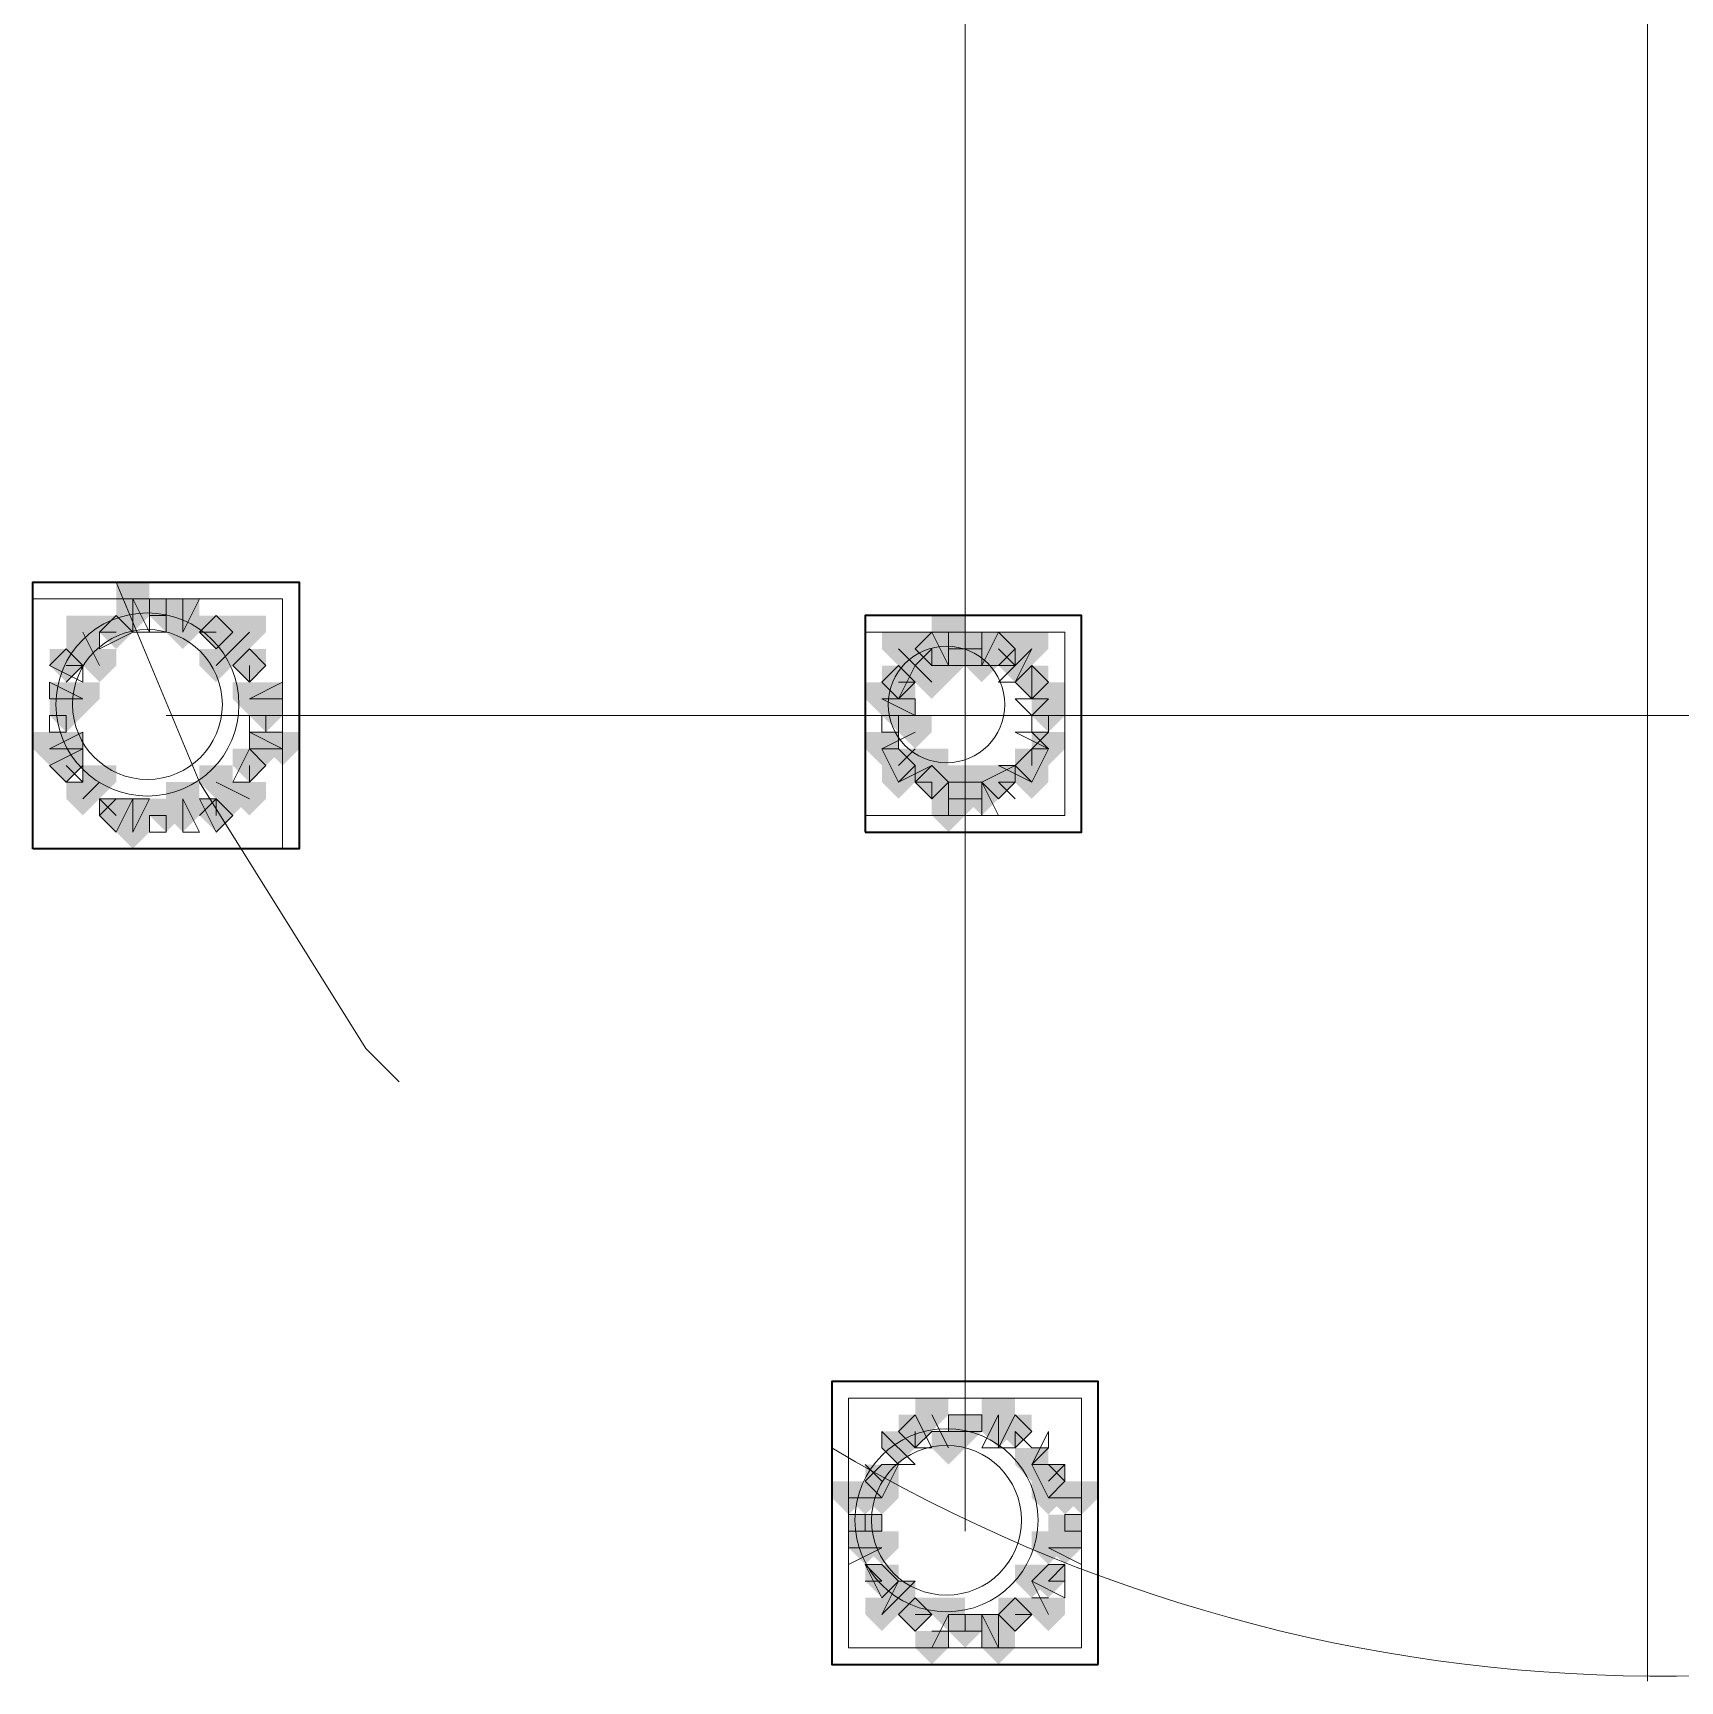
# Model space of a CAD drawing. Header units: millimetres. Extents: x 2315 to 4619, y 1334 to 1897.
# Drawn here: x 3690.1 to 3696.15, y 1548.66 to 1554.71 of the extents above; entities that cross this region are included whole.
import ezdxf

# ---------------------------------------------------------------- set-up
doc = ezdxf.new("R2010")
doc.units = ezdxf.units.MM
for name, color, linetype, true_color in [('PDF_10', 7, 'Continuous', 0x00b85c), ('PDF_AXIS', 7, 'Continuous', 0x00b85c), ('PDF_柱构件', 7, 'Continuous', 0x00b85c), ('PDF_转运站初步方案', 7, 'Continuous', 0x00b85c)]:
    doc.layers.add(name, color=color, linetype=linetype, true_color=true_color)
doc.layers.add('PDF_中心线层', color=1, linetype='Continuous')
doc.layers.add('PDF_粗实线层', color=7, linetype='Continuous')

msp = doc.modelspace()

# ---------------------------------------------------------------- hatches: boundary and pattern name
at = {"layer": 'PDF_10', "transparency": 33554559}
for points in [[(3690.5921, 1552.6298), (3690.531, 1552.6298), (3690.531, 1552.5687), (3690.5921, 1552.5076), (3690.6532, 1552.5687), (3690.6532, 1552.6298)], [(3690.5921, 1552.6298), (3690.531, 1552.6298), (3690.531, 1552.5687), (3690.5921, 1552.5076), (3690.6532, 1552.5687), (3690.6532, 1552.6298)], [(3690.4089, 1552.5687), (3690.3478, 1552.5687), (3690.3478, 1552.5076), (3690.4089, 1552.4466), (3690.47, 1552.5076), (3690.47, 1552.5687)], [(3690.4089, 1552.5687), (3690.3478, 1552.5687), (3690.3478, 1552.5076), (3690.4089, 1552.4466), (3690.47, 1552.5076), (3690.47, 1552.5687)], [(3690.7754, 1552.5687), (3690.7143, 1552.5687), (3690.7143, 1552.5076), (3690.7754, 1552.4466), (3690.8364, 1552.5076), (3690.8364, 1552.5687)], [(3690.7754, 1552.5687), (3690.7143, 1552.5687), (3690.7143, 1552.5076), (3690.7754, 1552.4466), (3690.8364, 1552.5076), (3690.8364, 1552.5687)], [(3690.7754, 1552.5687), (3690.7143, 1552.5687), (3690.7143, 1552.5076), (3690.7754, 1552.4466), (3690.8364, 1552.5076), (3690.8364, 1552.5687)], [(3693.4018, 1552.5076), (3693.3408, 1552.5076), (3693.3408, 1552.4466), (3693.4018, 1552.3855), (3693.4629, 1552.4466), (3693.4629, 1552.5076)], [(3693.4018, 1552.5076), (3693.3408, 1552.5076), (3693.3408, 1552.4466), (3693.4018, 1552.3855), (3693.4629, 1552.4466), (3693.4629, 1552.5076)], [(3693.524, 1552.5076), (3693.4629, 1552.5076), (3693.4629, 1552.4466), (3693.524, 1552.3855), (3693.5851, 1552.4466), (3693.5851, 1552.5076)], [(3693.524, 1552.5076), (3693.4629, 1552.5076), (3693.4629, 1552.4466), (3693.524, 1552.3855), (3693.5851, 1552.4466), (3693.5851, 1552.5076)], [(3693.6462, 1552.5076), (3693.5851, 1552.5076), (3693.5851, 1552.4466), (3693.6462, 1552.3855), (3693.7072, 1552.4466), (3693.7072, 1552.5076)], [(3693.6462, 1552.5076), (3693.5851, 1552.5076), (3693.5851, 1552.4466), (3693.6462, 1552.3855), (3693.7072, 1552.4466), (3693.7072, 1552.5076)], [(3690.2256, 1552.4466), (3690.1645, 1552.4466), (3690.1645, 1552.3855), (3690.2256, 1552.3244), (3690.2867, 1552.3855), (3690.2867, 1552.4466)], [(3690.2256, 1552.4466), (3690.1645, 1552.4466), (3690.1645, 1552.3855), (3690.2256, 1552.3244), (3690.2867, 1552.3855), (3690.2867, 1552.4466)], [(3690.8975, 1552.4466), (3690.8364, 1552.4466), (3690.8364, 1552.3855), (3690.8975, 1552.3244), (3690.9586, 1552.3855), (3690.9586, 1552.4466)], [(3690.8975, 1552.4466), (3690.8364, 1552.4466), (3690.8364, 1552.3855), (3690.8975, 1552.3244), (3690.9586, 1552.3855), (3690.9586, 1552.4466)], [(3690.8975, 1552.4466), (3690.8364, 1552.4466), (3690.8364, 1552.3855), (3690.8975, 1552.3244), (3690.9586, 1552.3855), (3690.9586, 1552.4466)], [(3693.2797, 1552.3855), (3693.2186, 1552.3855), (3693.2186, 1552.3244), (3693.2797, 1552.2633), (3693.3408, 1552.3244), (3693.3408, 1552.3855)], [(3693.2797, 1552.3855), (3693.2186, 1552.3855), (3693.2186, 1552.3244), (3693.2797, 1552.2633), (3693.3408, 1552.3244), (3693.3408, 1552.3855)], [(3693.7683, 1552.3855), (3693.7072, 1552.3855), (3693.7072, 1552.3244), (3693.7683, 1552.2633), (3693.8294, 1552.3244), (3693.8294, 1552.3855)], [(3693.7683, 1552.3855), (3693.7072, 1552.3855), (3693.7072, 1552.3244), (3693.7683, 1552.2633), (3693.8294, 1552.3244), (3693.8294, 1552.3855)], [(3693.7683, 1552.3855), (3693.7072, 1552.3855), (3693.7072, 1552.3244), (3693.7683, 1552.2633), (3693.8294, 1552.3244), (3693.8294, 1552.3855)], [(3690.2256, 1552.2633), (3690.1645, 1552.2633), (3690.1645, 1552.2022), (3690.2256, 1552.1412), (3690.2867, 1552.2022), (3690.2867, 1552.2633)], [(3690.2256, 1552.2633), (3690.1645, 1552.2633), (3690.1645, 1552.2022), (3690.2256, 1552.1412), (3690.2867, 1552.2022), (3690.2867, 1552.2633)], [(3690.9586, 1552.2633), (3690.8975, 1552.2633), (3690.8975, 1552.2022), (3690.9586, 1552.1412), (3691.0197, 1552.2022), (3691.0197, 1552.2633)], [(3690.9586, 1552.2633), (3690.8975, 1552.2633), (3690.8975, 1552.2022), (3690.9586, 1552.1412), (3691.0197, 1552.2022), (3691.0197, 1552.2633)], [(3693.2797, 1552.2633), (3693.2186, 1552.2633), (3693.2186, 1552.2022), (3693.2797, 1552.1412), (3693.3408, 1552.2022), (3693.3408, 1552.2633)], [(3693.2797, 1552.2633), (3693.2186, 1552.2633), (3693.2186, 1552.2022), (3693.2797, 1552.1412), (3693.3408, 1552.2022), (3693.3408, 1552.2633)], [(3693.8294, 1552.2633), (3693.7683, 1552.2633), (3693.7683, 1552.2022), (3693.8294, 1552.1412), (3693.8905, 1552.2022), (3693.8905, 1552.2633)], [(3693.8294, 1552.2633), (3693.7683, 1552.2633), (3693.7683, 1552.2022), (3693.8294, 1552.1412), (3693.8905, 1552.2022), (3693.8905, 1552.2633)], [(3690.2256, 1552.0801), (3690.1645, 1552.0801), (3690.1645, 1552.019), (3690.2256, 1551.9579), (3690.2867, 1552.019), (3690.2867, 1552.0801)], [(3690.2256, 1552.0801), (3690.1645, 1552.0801), (3690.1645, 1552.019), (3690.2256, 1551.9579), (3690.2867, 1552.019), (3690.2867, 1552.0801)], [(3690.8975, 1552.0801), (3690.8364, 1552.0801), (3690.8364, 1552.019), (3690.8975, 1551.9579), (3690.9586, 1552.019), (3690.9586, 1552.0801)], [(3690.8975, 1552.0801), (3690.8364, 1552.0801), (3690.8364, 1552.019), (3690.8975, 1551.9579), (3690.9586, 1552.019), (3690.9586, 1552.0801)], [(3693.2797, 1552.0801), (3693.2186, 1552.0801), (3693.2186, 1552.019), (3693.2797, 1551.9579), (3693.3408, 1552.019), (3693.3408, 1552.0801)], [(3693.2797, 1552.0801), (3693.2186, 1552.0801), (3693.2186, 1552.019), (3693.2797, 1551.9579), (3693.3408, 1552.019), (3693.3408, 1552.0801)], [(3693.7683, 1552.0801), (3693.7072, 1552.0801), (3693.7072, 1552.019), (3693.7683, 1551.9579), (3693.8294, 1552.019), (3693.8294, 1552.0801)], [(3693.7683, 1552.0801), (3693.7072, 1552.0801), (3693.7072, 1552.019), (3693.7683, 1551.9579), (3693.8294, 1552.019), (3693.8294, 1552.0801)], [(3693.4018, 1552.019), (3693.3408, 1552.019), (3693.3408, 1551.9579), (3693.4018, 1551.8968), (3693.4629, 1551.9579), (3693.4629, 1552.019)], [(3693.4018, 1552.019), (3693.3408, 1552.019), (3693.3408, 1551.9579), (3693.4018, 1551.8968), (3693.4629, 1551.9579), (3693.4629, 1552.019)], [(3693.6462, 1552.019), (3693.5851, 1552.019), (3693.5851, 1551.9579), (3693.6462, 1551.8968), (3693.7072, 1551.9579), (3693.7072, 1552.019)], [(3693.6462, 1552.019), (3693.5851, 1552.019), (3693.5851, 1551.9579), (3693.6462, 1551.8968), (3693.7072, 1551.9579), (3693.7072, 1552.019)], [(3693.524, 1551.9579), (3693.4629, 1551.9579), (3693.4629, 1551.8968), (3693.524, 1551.8357), (3693.5851, 1551.8968), (3693.5851, 1551.9579)], [(3693.524, 1551.9579), (3693.4629, 1551.9579), (3693.4629, 1551.8968), (3693.524, 1551.8357), (3693.5851, 1551.8968), (3693.5851, 1551.9579)], [(3690.4089, 1551.8968), (3690.3478, 1551.8968), (3690.3478, 1551.8357), (3690.4089, 1551.7747), (3690.47, 1551.8357), (3690.47, 1551.8968)], [(3690.4089, 1551.8968), (3690.3478, 1551.8968), (3690.3478, 1551.8357), (3690.4089, 1551.7747), (3690.47, 1551.8357), (3690.47, 1551.8968)], [(3690.5921, 1551.8968), (3690.531, 1551.8968), (3690.531, 1551.8357), (3690.5921, 1551.7747), (3690.6532, 1551.8357), (3690.6532, 1551.8968)], [(3690.5921, 1551.8968), (3690.531, 1551.8968), (3690.531, 1551.8357), (3690.5921, 1551.7747), (3690.6532, 1551.8357), (3690.6532, 1551.8968)], [(3690.7754, 1551.8968), (3690.7143, 1551.8968), (3690.7143, 1551.8357), (3690.7754, 1551.7747), (3690.8364, 1551.8357), (3690.8364, 1551.8968)], [(3690.7754, 1551.8968), (3690.7143, 1551.8968), (3690.7143, 1551.8357), (3690.7754, 1551.7747), (3690.8364, 1551.8357), (3690.8364, 1551.8968)], [(3693.3408, 1549.6368), (3693.2797, 1549.6368), (3693.2797, 1549.5757), (3693.3408, 1549.5147), (3693.4018, 1549.5757), (3693.4018, 1549.6368)], [(3693.3408, 1549.6368), (3693.2797, 1549.6368), (3693.2797, 1549.5757), (3693.3408, 1549.5147), (3693.4018, 1549.5757), (3693.4018, 1549.6368)], [(3693.524, 1549.6368), (3693.4629, 1549.6368), (3693.4629, 1549.5757), (3693.524, 1549.5147), (3693.5851, 1549.5757), (3693.5851, 1549.6368)], [(3693.524, 1549.6368), (3693.4629, 1549.6368), (3693.4629, 1549.5757), (3693.524, 1549.5147), (3693.5851, 1549.5757), (3693.5851, 1549.6368)], [(3693.7072, 1549.6368), (3693.6462, 1549.6368), (3693.6462, 1549.5757), (3693.7072, 1549.5147), (3693.7683, 1549.5757), (3693.7683, 1549.6368)], [(3693.7072, 1549.6368), (3693.6462, 1549.6368), (3693.6462, 1549.5757), (3693.7072, 1549.5147), (3693.7683, 1549.5757), (3693.7683, 1549.6368)], [(3693.2186, 1549.4536), (3693.1575, 1549.4536), (3693.1575, 1549.3925), (3693.2186, 1549.3314), (3693.2797, 1549.3925), (3693.2797, 1549.4536)], [(3693.2186, 1549.4536), (3693.1575, 1549.4536), (3693.1575, 1549.3925), (3693.2186, 1549.3314), (3693.2797, 1549.3925), (3693.2797, 1549.4536)], [(3693.8294, 1549.4536), (3693.7683, 1549.4536), (3693.7683, 1549.3925), (3693.8294, 1549.3314), (3693.8905, 1549.3925), (3693.8905, 1549.4536)], [(3693.8294, 1549.4536), (3693.7683, 1549.4536), (3693.7683, 1549.3925), (3693.8294, 1549.3314), (3693.8905, 1549.3925), (3693.8905, 1549.4536)], [(3693.1575, 1549.2703), (3693.0964, 1549.2703), (3693.0964, 1549.2093), (3693.1575, 1549.1482), (3693.2186, 1549.2093), (3693.2186, 1549.2703)], [(3693.1575, 1549.2703), (3693.0964, 1549.2703), (3693.0964, 1549.2093), (3693.1575, 1549.1482), (3693.2186, 1549.2093), (3693.2186, 1549.2703)], [(3693.1575, 1549.2703), (3693.0964, 1549.2703), (3693.0964, 1549.2093), (3693.1575, 1549.1482), (3693.2186, 1549.2093), (3693.2186, 1549.2703)], [(3693.8905, 1549.2703), (3693.8294, 1549.2703), (3693.8294, 1549.2093), (3693.8905, 1549.1482), (3693.9516, 1549.2093), (3693.9516, 1549.2703)], [(3693.8905, 1549.2703), (3693.8294, 1549.2703), (3693.8294, 1549.2093), (3693.8905, 1549.1482), (3693.9516, 1549.2093), (3693.9516, 1549.2703)], [(3693.2186, 1549.0871), (3693.1575, 1549.0871), (3693.1575, 1549.026), (3693.2186, 1548.9649), (3693.2797, 1549.026), (3693.2797, 1549.0871)], [(3693.2186, 1549.0871), (3693.1575, 1549.0871), (3693.1575, 1549.026), (3693.2186, 1548.9649), (3693.2797, 1549.026), (3693.2797, 1549.0871)], [(3693.8294, 1549.0871), (3693.7683, 1549.0871), (3693.7683, 1549.026), (3693.8294, 1548.9649), (3693.8905, 1549.026), (3693.8905, 1549.0871)], [(3693.8294, 1549.0871), (3693.7683, 1549.0871), (3693.7683, 1549.026), (3693.8294, 1548.9649), (3693.8905, 1549.026), (3693.8905, 1549.0871)], [(3693.3408, 1548.9649), (3693.2797, 1548.9649), (3693.2797, 1548.9039), (3693.3408, 1548.8428), (3693.4018, 1548.9039), (3693.4018, 1548.9649)], [(3693.3408, 1548.9649), (3693.2797, 1548.9649), (3693.2797, 1548.9039), (3693.3408, 1548.8428), (3693.4018, 1548.9039), (3693.4018, 1548.9649)], [(3693.3408, 1548.9649), (3693.2797, 1548.9649), (3693.2797, 1548.9039), (3693.3408, 1548.8428), (3693.4018, 1548.9039), (3693.4018, 1548.9649)], [(3693.7072, 1548.9649), (3693.6462, 1548.9649), (3693.6462, 1548.9039), (3693.7072, 1548.8428), (3693.7683, 1548.9039), (3693.7683, 1548.9649)], [(3693.7072, 1548.9649), (3693.6462, 1548.9649), (3693.6462, 1548.9039), (3693.7072, 1548.8428), (3693.7683, 1548.9039), (3693.7683, 1548.9649)], [(3693.7072, 1548.9649), (3693.6462, 1548.9649), (3693.6462, 1548.9039), (3693.7072, 1548.8428), (3693.7683, 1548.9039), (3693.7683, 1548.9649)], [(3693.524, 1548.9039), (3693.4629, 1548.9039), (3693.4629, 1548.8428), (3693.524, 1548.7817), (3693.5851, 1548.8428), (3693.5851, 1548.9039)], [(3693.524, 1548.9039), (3693.4629, 1548.9039), (3693.4629, 1548.8428), (3693.524, 1548.7817), (3693.5851, 1548.8428), (3693.5851, 1548.9039)]]:
    msp.add_hatch(color=256, dxfattribs=at).paths.add_polyline_path(points)
at = {"layer": 'PDF_柱构件', "transparency": 33554559}
for points in [[(3690.47, 1552.6909), (3690.4089, 1552.6909), (3690.4089, 1552.6298), (3690.47, 1552.5687), (3690.531, 1552.6298), (3690.531, 1552.6909)], [(3690.47, 1552.6298), (3690.4089, 1552.6298), (3690.4089, 1552.5687), (3690.47, 1552.5076), (3690.531, 1552.5687), (3690.531, 1552.6298)], [(3690.6532, 1552.6298), (3690.5921, 1552.6298), (3690.5921, 1552.5687), (3690.6532, 1552.5076), (3690.7143, 1552.5687), (3690.7143, 1552.6298)], [(3690.2867, 1552.5687), (3690.2256, 1552.5687), (3690.2256, 1552.5076), (3690.2867, 1552.4466), (3690.3478, 1552.5076), (3690.3478, 1552.5687)], [(3690.6532, 1552.5687), (3690.5921, 1552.5687), (3690.5921, 1552.5076), (3690.6532, 1552.4466), (3690.7143, 1552.5076), (3690.7143, 1552.5687)], [(3690.8975, 1552.5687), (3690.8364, 1552.5687), (3690.8364, 1552.5076), (3690.8975, 1552.4466), (3690.9586, 1552.5076), (3690.9586, 1552.5687)], [(3693.4629, 1552.5687), (3693.4018, 1552.5687), (3693.4018, 1552.5076), (3693.4629, 1552.4466), (3693.524, 1552.5076), (3693.524, 1552.5687)], [(3690.2867, 1552.5076), (3690.2256, 1552.5076), (3690.2256, 1552.4466), (3690.2867, 1552.3855), (3690.3478, 1552.4466), (3690.3478, 1552.5076)], [(3690.8364, 1552.5076), (3690.7754, 1552.5076), (3690.7754, 1552.4466), (3690.8364, 1552.3855), (3690.8975, 1552.4466), (3690.8975, 1552.5076)], [(3693.2797, 1552.5076), (3693.2186, 1552.5076), (3693.2186, 1552.4466), (3693.2797, 1552.3855), (3693.3408, 1552.4466), (3693.3408, 1552.5076)], [(3693.4629, 1552.5076), (3693.4018, 1552.5076), (3693.4018, 1552.4466), (3693.4629, 1552.3855), (3693.524, 1552.4466), (3693.524, 1552.5076)], [(3693.5851, 1552.5076), (3693.524, 1552.5076), (3693.524, 1552.4466), (3693.5851, 1552.3855), (3693.6462, 1552.4466), (3693.6462, 1552.5076)], [(3693.7683, 1552.5076), (3693.7072, 1552.5076), (3693.7072, 1552.4466), (3693.7683, 1552.3855), (3693.8294, 1552.4466), (3693.8294, 1552.5076)], [(3690.3478, 1552.4466), (3690.2867, 1552.4466), (3690.2867, 1552.3855), (3690.3478, 1552.3244), (3690.4089, 1552.3855), (3690.4089, 1552.4466)], [(3690.7754, 1552.4466), (3690.7143, 1552.4466), (3690.7143, 1552.3855), (3690.7754, 1552.3244), (3690.8364, 1552.3855), (3690.8364, 1552.4466)], [(3693.3408, 1552.4466), (3693.2797, 1552.4466), (3693.2797, 1552.3855), (3693.3408, 1552.3244), (3693.4018, 1552.3855), (3693.4018, 1552.4466)], [(3693.4629, 1552.4466), (3693.4018, 1552.4466), (3693.4018, 1552.3855), (3693.4629, 1552.3244), (3693.524, 1552.3855), (3693.524, 1552.4466)], [(3693.5851, 1552.4466), (3693.524, 1552.4466), (3693.524, 1552.3855), (3693.5851, 1552.3244), (3693.6462, 1552.3855), (3693.6462, 1552.4466)], [(3693.7072, 1552.4466), (3693.6462, 1552.4466), (3693.6462, 1552.3855), (3693.7072, 1552.3244), (3693.7683, 1552.3855), (3693.7683, 1552.4466)], [(3693.4018, 1552.3855), (3693.3408, 1552.3855), (3693.3408, 1552.3244), (3693.4018, 1552.2633), (3693.4629, 1552.3244), (3693.4629, 1552.3855)], [(3690.2256, 1552.3244), (3690.1645, 1552.3244), (3690.1645, 1552.2633), (3690.2256, 1552.2022), (3690.2867, 1552.2633), (3690.2867, 1552.3244)], [(3690.2867, 1552.3244), (3690.2256, 1552.3244), (3690.2256, 1552.2633), (3690.2867, 1552.2022), (3690.3478, 1552.2633), (3690.3478, 1552.3244)], [(3690.8975, 1552.3244), (3690.8364, 1552.3244), (3690.8364, 1552.2633), (3690.8975, 1552.2022), (3690.9586, 1552.2633), (3690.9586, 1552.3244)], [(3690.9586, 1552.3244), (3690.8975, 1552.3244), (3690.8975, 1552.2633), (3690.9586, 1552.2022), (3691.0197, 1552.2633), (3691.0197, 1552.3244)], [(3693.2186, 1552.3244), (3693.1575, 1552.3244), (3693.1575, 1552.2633), (3693.2186, 1552.2022), (3693.2797, 1552.2633), (3693.2797, 1552.3244)], [(3693.2797, 1552.3244), (3693.2186, 1552.3244), (3693.2186, 1552.2633), (3693.2797, 1552.2022), (3693.3408, 1552.2633), (3693.3408, 1552.3244)], [(3693.8294, 1552.3244), (3693.7683, 1552.3244), (3693.7683, 1552.2633), (3693.8294, 1552.2022), (3693.8905, 1552.2633), (3693.8905, 1552.3244)], [(3693.3408, 1552.2022), (3693.2797, 1552.2022), (3693.2797, 1552.1412), (3693.3408, 1552.0801), (3693.4018, 1552.1412), (3693.4018, 1552.2022)], [(3690.1645, 1552.1412), (3690.1035, 1552.1412), (3690.1035, 1552.0801), (3690.1645, 1552.019), (3690.2256, 1552.0801), (3690.2256, 1552.1412)], [(3690.2256, 1552.1412), (3690.1645, 1552.1412), (3690.1645, 1552.0801), (3690.2256, 1552.019), (3690.2867, 1552.0801), (3690.2867, 1552.1412)], [(3690.9586, 1552.1412), (3690.8975, 1552.1412), (3690.8975, 1552.0801), (3690.9586, 1552.019), (3691.0197, 1552.0801), (3691.0197, 1552.1412)], [(3691.0197, 1552.1412), (3690.9586, 1552.1412), (3690.9586, 1552.0801), (3691.0197, 1552.019), (3691.0808, 1552.0801), (3691.0808, 1552.1412)], [(3693.2186, 1552.1412), (3693.1575, 1552.1412), (3693.1575, 1552.0801), (3693.2186, 1552.019), (3693.2797, 1552.0801), (3693.2797, 1552.1412)], [(3693.8294, 1552.1412), (3693.7683, 1552.1412), (3693.7683, 1552.0801), (3693.8294, 1552.019), (3693.8905, 1552.0801), (3693.8905, 1552.1412)], [(3693.4018, 1552.0801), (3693.3408, 1552.0801), (3693.3408, 1552.019), (3693.4018, 1551.9579), (3693.4629, 1552.019), (3693.4629, 1552.0801)], [(3690.3478, 1552.019), (3690.2867, 1552.019), (3690.2867, 1551.9579), (3690.3478, 1551.8968), (3690.4089, 1551.9579), (3690.4089, 1552.019)], [(3690.7754, 1552.019), (3690.7143, 1552.019), (3690.7143, 1551.9579), (3690.7754, 1551.8968), (3690.8364, 1551.9579), (3690.8364, 1552.019)], [(3693.2797, 1552.019), (3693.2186, 1552.019), (3693.2186, 1551.9579), (3693.2797, 1551.8968), (3693.3408, 1551.9579), (3693.3408, 1552.019)], [(3693.4629, 1552.019), (3693.4018, 1552.019), (3693.4018, 1551.9579), (3693.4629, 1551.8968), (3693.524, 1551.9579), (3693.524, 1552.019)], [(3693.5851, 1552.019), (3693.524, 1552.019), (3693.524, 1551.9579), (3693.5851, 1551.8968), (3693.6462, 1551.9579), (3693.6462, 1552.019)], [(3693.7683, 1552.019), (3693.7072, 1552.019), (3693.7072, 1551.9579), (3693.7683, 1551.8968), (3693.8294, 1551.9579), (3693.8294, 1552.019)], [(3690.2867, 1551.9579), (3690.2256, 1551.9579), (3690.2256, 1551.8968), (3690.2867, 1551.8357), (3690.3478, 1551.8968), (3690.3478, 1551.9579)], [(3690.2867, 1551.9579), (3690.2256, 1551.9579), (3690.2256, 1551.8968), (3690.2867, 1551.8357), (3690.3478, 1551.8968), (3690.3478, 1551.9579)], [(3690.6532, 1551.9579), (3690.5921, 1551.9579), (3690.5921, 1551.8968), (3690.6532, 1551.8357), (3690.7143, 1551.8968), (3690.7143, 1551.9579)], [(3690.8364, 1551.9579), (3690.7754, 1551.9579), (3690.7754, 1551.8968), (3690.8364, 1551.8357), (3690.8975, 1551.8968), (3690.8975, 1551.9579)], [(3690.8975, 1551.9579), (3690.8364, 1551.9579), (3690.8364, 1551.8968), (3690.8975, 1551.8357), (3690.9586, 1551.8968), (3690.9586, 1551.9579)], [(3693.4629, 1551.9579), (3693.4018, 1551.9579), (3693.4018, 1551.8968), (3693.4629, 1551.8357), (3693.524, 1551.8968), (3693.524, 1551.9579)], [(3693.5851, 1551.9579), (3693.524, 1551.9579), (3693.524, 1551.8968), (3693.5851, 1551.8357), (3693.6462, 1551.8968), (3693.6462, 1551.9579)], [(3690.47, 1551.8968), (3690.4089, 1551.8968), (3690.4089, 1551.8357), (3690.47, 1551.7747), (3690.531, 1551.8357), (3690.531, 1551.8968)], [(3690.6532, 1551.8968), (3690.5921, 1551.8968), (3690.5921, 1551.8357), (3690.6532, 1551.7747), (3690.7143, 1551.8357), (3690.7143, 1551.8968)], [(3693.4629, 1551.8968), (3693.4018, 1551.8968), (3693.4018, 1551.8357), (3693.4629, 1551.7747), (3693.524, 1551.8357), (3693.524, 1551.8968)], [(3690.47, 1551.8357), (3690.4089, 1551.8357), (3690.4089, 1551.7747), (3690.47, 1551.7136), (3690.531, 1551.7747), (3690.531, 1551.8357)], [(3693.4018, 1549.6979), (3693.3408, 1549.6979), (3693.3408, 1549.6368), (3693.4018, 1549.5757), (3693.4629, 1549.6368), (3693.4629, 1549.6979)], [(3693.6462, 1549.6979), (3693.5851, 1549.6979), (3693.5851, 1549.6368), (3693.6462, 1549.5757), (3693.7072, 1549.6368), (3693.7072, 1549.6979)], [(3693.6462, 1549.6368), (3693.5851, 1549.6368), (3693.5851, 1549.5757), (3693.6462, 1549.5147), (3693.7072, 1549.5757), (3693.7072, 1549.6368)], [(3693.2797, 1549.5757), (3693.2186, 1549.5757), (3693.2186, 1549.5147), (3693.2797, 1549.4536), (3693.3408, 1549.5147), (3693.3408, 1549.5757)], [(3693.4629, 1549.5757), (3693.4018, 1549.5757), (3693.4018, 1549.5147), (3693.4629, 1549.4536), (3693.524, 1549.5147), (3693.524, 1549.5757)], [(3693.7683, 1549.5147), (3693.7072, 1549.5147), (3693.7072, 1549.4536), (3693.7683, 1549.3925), (3693.8294, 1549.4536), (3693.8294, 1549.5147)], [(3693.0964, 1549.3925), (3693.0354, 1549.3925), (3693.0354, 1549.3314), (3693.0964, 1549.2703), (3693.1575, 1549.3314), (3693.1575, 1549.3925)], [(3693.1575, 1549.3925), (3693.0964, 1549.3925), (3693.0964, 1549.3314), (3693.1575, 1549.2703), (3693.2186, 1549.3314), (3693.2186, 1549.3925)], [(3693.2186, 1549.3925), (3693.1575, 1549.3925), (3693.1575, 1549.3314), (3693.2186, 1549.2703), (3693.2797, 1549.3314), (3693.2797, 1549.3925)], [(3693.8294, 1549.3925), (3693.7683, 1549.3925), (3693.7683, 1549.3314), (3693.8294, 1549.2703), (3693.8905, 1549.3314), (3693.8905, 1549.3925)], [(3693.8905, 1549.3925), (3693.8294, 1549.3925), (3693.8294, 1549.3314), (3693.8905, 1549.2703), (3693.9516, 1549.3314), (3693.9516, 1549.3925)], [(3693.9516, 1549.3925), (3693.8905, 1549.3925), (3693.8905, 1549.3314), (3693.9516, 1549.2703), (3694.0127, 1549.3314), (3694.0127, 1549.3925)], [(3693.1575, 1549.2093), (3693.0964, 1549.2093), (3693.0964, 1549.1482), (3693.1575, 1549.0871), (3693.2186, 1549.1482), (3693.2186, 1549.2093)], [(3693.2186, 1549.2093), (3693.1575, 1549.2093), (3693.1575, 1549.1482), (3693.2186, 1549.0871), (3693.2797, 1549.1482), (3693.2797, 1549.2093)], [(3693.8294, 1549.2093), (3693.7683, 1549.2093), (3693.7683, 1549.1482), (3693.8294, 1549.0871), (3693.8905, 1549.1482), (3693.8905, 1549.2093)], [(3693.8905, 1549.2093), (3693.8294, 1549.2093), (3693.8294, 1549.1482), (3693.8905, 1549.0871), (3693.9516, 1549.1482), (3693.9516, 1549.2093)], [(3693.7683, 1549.0871), (3693.7072, 1549.0871), (3693.7072, 1549.026), (3693.7683, 1548.9649), (3693.8294, 1549.026), (3693.8294, 1549.0871)], [(3693.2797, 1549.026), (3693.2186, 1549.026), (3693.2186, 1548.9649), (3693.2797, 1548.9039), (3693.3408, 1548.9649), (3693.3408, 1549.026)], [(3693.2186, 1548.9649), (3693.1575, 1548.9649), (3693.1575, 1548.9039), (3693.2186, 1548.8428), (3693.2797, 1548.9039), (3693.2797, 1548.9649)], [(3693.4629, 1548.9649), (3693.4018, 1548.9649), (3693.4018, 1548.9039), (3693.4629, 1548.8428), (3693.524, 1548.9039), (3693.524, 1548.9649)], [(3693.8294, 1548.9649), (3693.7683, 1548.9649), (3693.7683, 1548.9039), (3693.8294, 1548.8428), (3693.8905, 1548.9039), (3693.8905, 1548.9649)], [(3693.6462, 1548.9039), (3693.5851, 1548.9039), (3693.5851, 1548.8428), (3693.6462, 1548.7817), (3693.7072, 1548.8428), (3693.7072, 1548.9039)], [(3693.4018, 1548.8428), (3693.3408, 1548.8428), (3693.3408, 1548.7817), (3693.4018, 1548.7206), (3693.4629, 1548.7817), (3693.4629, 1548.8428)], [(3693.6462, 1548.8428), (3693.5851, 1548.8428), (3693.5851, 1548.7817), (3693.6462, 1548.7206), (3693.7072, 1548.7817), (3693.7072, 1548.8428)]]:
    msp.add_hatch(color=256, dxfattribs=at).paths.add_polyline_path(points)
at = {"layer": 'PDF_转运站初步方案', "transparency": 33554559}
for points in [[(3690.5921, 1552.6298), (3690.531, 1552.6298), (3690.531, 1552.5687), (3690.5921, 1552.5076), (3690.6532, 1552.5687), (3690.6532, 1552.6298)], [(3690.5921, 1552.6298), (3690.531, 1552.6298), (3690.531, 1552.5687), (3690.5921, 1552.5076), (3690.6532, 1552.5687), (3690.6532, 1552.6298)], [(3690.4089, 1552.5687), (3690.3478, 1552.5687), (3690.3478, 1552.5076), (3690.4089, 1552.4466), (3690.47, 1552.5076), (3690.47, 1552.5687)], [(3690.4089, 1552.5687), (3690.3478, 1552.5687), (3690.3478, 1552.5076), (3690.4089, 1552.4466), (3690.47, 1552.5076), (3690.47, 1552.5687)], [(3690.7754, 1552.5687), (3690.7143, 1552.5687), (3690.7143, 1552.5076), (3690.7754, 1552.4466), (3690.8364, 1552.5076), (3690.8364, 1552.5687)], [(3690.7754, 1552.5687), (3690.7143, 1552.5687), (3690.7143, 1552.5076), (3690.7754, 1552.4466), (3690.8364, 1552.5076), (3690.8364, 1552.5687)], [(3693.4018, 1552.5076), (3693.3408, 1552.5076), (3693.3408, 1552.4466), (3693.4018, 1552.3855), (3693.4629, 1552.4466), (3693.4629, 1552.5076)], [(3693.4018, 1552.5076), (3693.3408, 1552.5076), (3693.3408, 1552.4466), (3693.4018, 1552.3855), (3693.4629, 1552.4466), (3693.4629, 1552.5076)], [(3693.524, 1552.5076), (3693.4629, 1552.5076), (3693.4629, 1552.4466), (3693.524, 1552.3855), (3693.5851, 1552.4466), (3693.5851, 1552.5076)], [(3693.524, 1552.5076), (3693.4629, 1552.5076), (3693.4629, 1552.4466), (3693.524, 1552.3855), (3693.5851, 1552.4466), (3693.5851, 1552.5076)], [(3693.6462, 1552.5076), (3693.5851, 1552.5076), (3693.5851, 1552.4466), (3693.6462, 1552.3855), (3693.7072, 1552.4466), (3693.7072, 1552.5076)], [(3693.6462, 1552.5076), (3693.5851, 1552.5076), (3693.5851, 1552.4466), (3693.6462, 1552.3855), (3693.7072, 1552.4466), (3693.7072, 1552.5076)], [(3690.2256, 1552.4466), (3690.1645, 1552.4466), (3690.1645, 1552.3855), (3690.2256, 1552.3244), (3690.2867, 1552.3855), (3690.2867, 1552.4466)], [(3690.2256, 1552.4466), (3690.1645, 1552.4466), (3690.1645, 1552.3855), (3690.2256, 1552.3244), (3690.2867, 1552.3855), (3690.2867, 1552.4466)], [(3690.8975, 1552.4466), (3690.8364, 1552.4466), (3690.8364, 1552.3855), (3690.8975, 1552.3244), (3690.9586, 1552.3855), (3690.9586, 1552.4466)], [(3690.8975, 1552.4466), (3690.8364, 1552.4466), (3690.8364, 1552.3855), (3690.8975, 1552.3244), (3690.9586, 1552.3855), (3690.9586, 1552.4466)], [(3693.2797, 1552.3855), (3693.2186, 1552.3855), (3693.2186, 1552.3244), (3693.2797, 1552.2633), (3693.3408, 1552.3244), (3693.3408, 1552.3855)], [(3693.2797, 1552.3855), (3693.2186, 1552.3855), (3693.2186, 1552.3244), (3693.2797, 1552.2633), (3693.3408, 1552.3244), (3693.3408, 1552.3855)], [(3693.7683, 1552.3855), (3693.7072, 1552.3855), (3693.7072, 1552.3244), (3693.7683, 1552.2633), (3693.8294, 1552.3244), (3693.8294, 1552.3855)], [(3693.7683, 1552.3855), (3693.7072, 1552.3855), (3693.7072, 1552.3244), (3693.7683, 1552.2633), (3693.8294, 1552.3244), (3693.8294, 1552.3855)], [(3690.2256, 1552.2633), (3690.1645, 1552.2633), (3690.1645, 1552.2022), (3690.2256, 1552.1412), (3690.2867, 1552.2022), (3690.2867, 1552.2633)], [(3690.2256, 1552.2633), (3690.1645, 1552.2633), (3690.1645, 1552.2022), (3690.2256, 1552.1412), (3690.2867, 1552.2022), (3690.2867, 1552.2633)], [(3690.9586, 1552.2633), (3690.8975, 1552.2633), (3690.8975, 1552.2022), (3690.9586, 1552.1412), (3691.0197, 1552.2022), (3691.0197, 1552.2633)], [(3690.9586, 1552.2633), (3690.8975, 1552.2633), (3690.8975, 1552.2022), (3690.9586, 1552.1412), (3691.0197, 1552.2022), (3691.0197, 1552.2633)], [(3693.2797, 1552.2633), (3693.2186, 1552.2633), (3693.2186, 1552.2022), (3693.2797, 1552.1412), (3693.3408, 1552.2022), (3693.3408, 1552.2633)], [(3693.2797, 1552.2633), (3693.2186, 1552.2633), (3693.2186, 1552.2022), (3693.2797, 1552.1412), (3693.3408, 1552.2022), (3693.3408, 1552.2633)], [(3693.8294, 1552.2633), (3693.7683, 1552.2633), (3693.7683, 1552.2022), (3693.8294, 1552.1412), (3693.8905, 1552.2022), (3693.8905, 1552.2633)], [(3693.8294, 1552.2633), (3693.7683, 1552.2633), (3693.7683, 1552.2022), (3693.8294, 1552.1412), (3693.8905, 1552.2022), (3693.8905, 1552.2633)], [(3690.2256, 1552.0801), (3690.1645, 1552.0801), (3690.1645, 1552.019), (3690.2256, 1551.9579), (3690.2867, 1552.019), (3690.2867, 1552.0801)], [(3690.2256, 1552.0801), (3690.1645, 1552.0801), (3690.1645, 1552.019), (3690.2256, 1551.9579), (3690.2867, 1552.019), (3690.2867, 1552.0801)], [(3690.8975, 1552.0801), (3690.8364, 1552.0801), (3690.8364, 1552.019), (3690.8975, 1551.9579), (3690.9586, 1552.019), (3690.9586, 1552.0801)], [(3690.8975, 1552.0801), (3690.8364, 1552.0801), (3690.8364, 1552.019), (3690.8975, 1551.9579), (3690.9586, 1552.019), (3690.9586, 1552.0801)], [(3693.2797, 1552.0801), (3693.2186, 1552.0801), (3693.2186, 1552.019), (3693.2797, 1551.9579), (3693.3408, 1552.019), (3693.3408, 1552.0801)], [(3693.2797, 1552.0801), (3693.2186, 1552.0801), (3693.2186, 1552.019), (3693.2797, 1551.9579), (3693.3408, 1552.019), (3693.3408, 1552.0801)], [(3693.7683, 1552.0801), (3693.7072, 1552.0801), (3693.7072, 1552.019), (3693.7683, 1551.9579), (3693.8294, 1552.019), (3693.8294, 1552.0801)], [(3693.7683, 1552.0801), (3693.7072, 1552.0801), (3693.7072, 1552.019), (3693.7683, 1551.9579), (3693.8294, 1552.019), (3693.8294, 1552.0801)], [(3693.4018, 1552.019), (3693.3408, 1552.019), (3693.3408, 1551.9579), (3693.4018, 1551.8968), (3693.4629, 1551.9579), (3693.4629, 1552.019)], [(3693.4018, 1552.019), (3693.3408, 1552.019), (3693.3408, 1551.9579), (3693.4018, 1551.8968), (3693.4629, 1551.9579), (3693.4629, 1552.019)], [(3693.6462, 1552.019), (3693.5851, 1552.019), (3693.5851, 1551.9579), (3693.6462, 1551.8968), (3693.7072, 1551.9579), (3693.7072, 1552.019)], [(3693.6462, 1552.019), (3693.5851, 1552.019), (3693.5851, 1551.9579), (3693.6462, 1551.8968), (3693.7072, 1551.9579), (3693.7072, 1552.019)], [(3693.524, 1551.9579), (3693.4629, 1551.9579), (3693.4629, 1551.8968), (3693.524, 1551.8357), (3693.5851, 1551.8968), (3693.5851, 1551.9579)], [(3693.524, 1551.9579), (3693.4629, 1551.9579), (3693.4629, 1551.8968), (3693.524, 1551.8357), (3693.5851, 1551.8968), (3693.5851, 1551.9579)], [(3690.4089, 1551.8968), (3690.3478, 1551.8968), (3690.3478, 1551.8357), (3690.4089, 1551.7747), (3690.47, 1551.8357), (3690.47, 1551.8968)], [(3690.4089, 1551.8968), (3690.3478, 1551.8968), (3690.3478, 1551.8357), (3690.4089, 1551.7747), (3690.47, 1551.8357), (3690.47, 1551.8968)], [(3690.5921, 1551.8968), (3690.531, 1551.8968), (3690.531, 1551.8357), (3690.5921, 1551.7747), (3690.6532, 1551.8357), (3690.6532, 1551.8968)], [(3690.5921, 1551.8968), (3690.531, 1551.8968), (3690.531, 1551.8357), (3690.5921, 1551.7747), (3690.6532, 1551.8357), (3690.6532, 1551.8968)], [(3690.7754, 1551.8968), (3690.7143, 1551.8968), (3690.7143, 1551.8357), (3690.7754, 1551.7747), (3690.8364, 1551.8357), (3690.8364, 1551.8968)], [(3690.7754, 1551.8968), (3690.7143, 1551.8968), (3690.7143, 1551.8357), (3690.7754, 1551.7747), (3690.8364, 1551.8357), (3690.8364, 1551.8968)], [(3693.3408, 1549.6368), (3693.2797, 1549.6368), (3693.2797, 1549.5757), (3693.3408, 1549.5147), (3693.4018, 1549.5757), (3693.4018, 1549.6368)], [(3693.3408, 1549.6368), (3693.2797, 1549.6368), (3693.2797, 1549.5757), (3693.3408, 1549.5147), (3693.4018, 1549.5757), (3693.4018, 1549.6368)], [(3693.524, 1549.6368), (3693.4629, 1549.6368), (3693.4629, 1549.5757), (3693.524, 1549.5147), (3693.5851, 1549.5757), (3693.5851, 1549.6368)], [(3693.524, 1549.6368), (3693.4629, 1549.6368), (3693.4629, 1549.5757), (3693.524, 1549.5147), (3693.5851, 1549.5757), (3693.5851, 1549.6368)], [(3693.7072, 1549.6368), (3693.6462, 1549.6368), (3693.6462, 1549.5757), (3693.7072, 1549.5147), (3693.7683, 1549.5757), (3693.7683, 1549.6368)], [(3693.7072, 1549.6368), (3693.6462, 1549.6368), (3693.6462, 1549.5757), (3693.7072, 1549.5147), (3693.7683, 1549.5757), (3693.7683, 1549.6368)], [(3693.2186, 1549.4536), (3693.1575, 1549.4536), (3693.1575, 1549.3925), (3693.2186, 1549.3314), (3693.2797, 1549.3925), (3693.2797, 1549.4536)], [(3693.2186, 1549.4536), (3693.1575, 1549.4536), (3693.1575, 1549.3925), (3693.2186, 1549.3314), (3693.2797, 1549.3925), (3693.2797, 1549.4536)], [(3693.8294, 1549.4536), (3693.7683, 1549.4536), (3693.7683, 1549.3925), (3693.8294, 1549.3314), (3693.8905, 1549.3925), (3693.8905, 1549.4536)], [(3693.8294, 1549.4536), (3693.7683, 1549.4536), (3693.7683, 1549.3925), (3693.8294, 1549.3314), (3693.8905, 1549.3925), (3693.8905, 1549.4536)], [(3693.1575, 1549.2703), (3693.0964, 1549.2703), (3693.0964, 1549.2093), (3693.1575, 1549.1482), (3693.2186, 1549.2093), (3693.2186, 1549.2703)], [(3693.1575, 1549.2703), (3693.0964, 1549.2703), (3693.0964, 1549.2093), (3693.1575, 1549.1482), (3693.2186, 1549.2093), (3693.2186, 1549.2703)], [(3693.8905, 1549.2703), (3693.8294, 1549.2703), (3693.8294, 1549.2093), (3693.8905, 1549.1482), (3693.9516, 1549.2093), (3693.9516, 1549.2703)], [(3693.8905, 1549.2703), (3693.8294, 1549.2703), (3693.8294, 1549.2093), (3693.8905, 1549.1482), (3693.9516, 1549.2093), (3693.9516, 1549.2703)], [(3693.2186, 1549.0871), (3693.1575, 1549.0871), (3693.1575, 1549.026), (3693.2186, 1548.9649), (3693.2797, 1549.026), (3693.2797, 1549.0871)], [(3693.2186, 1549.0871), (3693.1575, 1549.0871), (3693.1575, 1549.026), (3693.2186, 1548.9649), (3693.2797, 1549.026), (3693.2797, 1549.0871)], [(3693.8294, 1549.0871), (3693.7683, 1549.0871), (3693.7683, 1549.026), (3693.8294, 1548.9649), (3693.8905, 1549.026), (3693.8905, 1549.0871)], [(3693.8294, 1549.0871), (3693.7683, 1549.0871), (3693.7683, 1549.026), (3693.8294, 1548.9649), (3693.8905, 1549.026), (3693.8905, 1549.0871)], [(3693.3408, 1548.9649), (3693.2797, 1548.9649), (3693.2797, 1548.9039), (3693.3408, 1548.8428), (3693.4018, 1548.9039), (3693.4018, 1548.9649)], [(3693.3408, 1548.9649), (3693.2797, 1548.9649), (3693.2797, 1548.9039), (3693.3408, 1548.8428), (3693.4018, 1548.9039), (3693.4018, 1548.9649)], [(3693.7072, 1548.9649), (3693.6462, 1548.9649), (3693.6462, 1548.9039), (3693.7072, 1548.8428), (3693.7683, 1548.9039), (3693.7683, 1548.9649)], [(3693.7072, 1548.9649), (3693.6462, 1548.9649), (3693.6462, 1548.9039), (3693.7072, 1548.8428), (3693.7683, 1548.9039), (3693.7683, 1548.9649)], [(3693.524, 1548.9039), (3693.4629, 1548.9039), (3693.4629, 1548.8428), (3693.524, 1548.7817), (3693.5851, 1548.8428), (3693.5851, 1548.9039)], [(3693.524, 1548.9039), (3693.4629, 1548.9039), (3693.4629, 1548.8428), (3693.524, 1548.7817), (3693.5851, 1548.8428), (3693.5851, 1548.9039)]]:
    msp.add_hatch(color=256, dxfattribs=at).paths.add_polyline_path(points)

# ---------------------------------------------------------------- linework, layer by layer
at = {"layer": 'PDF_10', "lineweight": 18}
for points in [[(3690.5921, 1552.5076), (3690.5921, 1552.5687), (3690.531, 1552.5687)], [(3690.3478, 1552.5076), (3690.4089, 1552.5076), (3690.3478, 1552.5076)], [(3690.7754, 1552.5076), (3690.7143, 1552.5076)], [(3693.524, 1552.4466), (3693.524, 1552.5076)], [(3693.4018, 1552.3855), (3693.4018, 1552.4466), (3693.3408, 1552.3855), (3693.2797, 1552.2633)], [(3693.5851, 1552.4466), (3693.4629, 1552.4466)], [(3693.7072, 1552.3855), (3693.6462, 1552.4466)], [(3693.6462, 1552.3855), (3693.7072, 1552.4466)], [(3690.2256, 1552.3855), (3690.2867, 1552.3855), (3690.2256, 1552.3244)], [(3690.8975, 1552.3244), (3690.8975, 1552.3855)], [(3693.7683, 1552.2633), (3693.7683, 1552.3855)], [(3693.3408, 1552.3244), (3693.2797, 1552.3244)], [(3690.1645, 1552.2022), (3690.2256, 1552.2022), (3690.2256, 1552.1412)], [(3690.9586, 1552.1412), (3690.9586, 1552.2022), (3690.8975, 1552.2022)], [(3693.2186, 1552.2022), (3693.2797, 1552.2022), (3693.2797, 1552.1412)], [(3693.8294, 1552.1412), (3693.8294, 1552.2022), (3693.7683, 1552.2022)], [(3693.2797, 1552.0801), (3693.3408, 1552.019)], [(3693.3408, 1552.0801), (3693.2797, 1552.019)], [(3693.7683, 1552.019), (3693.7683, 1552.0801), (3693.7683, 1552.019)], [(3690.2256, 1552.019), (3690.2867, 1551.9579)], [(3690.2867, 1552.019), (3690.2256, 1551.9579)], [(3690.8975, 1551.9579), (3690.8975, 1552.019), (3690.8975, 1551.9579)], [(3693.3408, 1551.9579), (3693.4018, 1551.9579), (3693.4018, 1551.8968)], [(3693.524, 1551.9579), (3693.524, 1551.8968)], [(3693.7072, 1551.8968), (3693.6462, 1551.9579), (3693.7072, 1551.9579)], [(3690.3478, 1551.8968), (3690.4089, 1551.8357)], [(3690.4089, 1551.8968), (3690.3478, 1551.8357)], [(3690.7143, 1551.8357), (3690.7754, 1551.8968), (3690.7754, 1551.8357)], [(3693.4629, 1551.8968), (3693.5851, 1551.8968)], [(3690.531, 1551.8357), (3690.5921, 1551.8357), (3690.5921, 1551.7747)], [(3693.524, 1549.5757), (3693.524, 1549.6368)], [(3693.3408, 1549.5757), (3693.3408, 1549.5147), (3693.4018, 1549.5757)], [(3693.4629, 1549.5757), (3693.5851, 1549.5757)], [(3693.7072, 1549.5147), (3693.7072, 1549.5757), (3693.7683, 1549.5147)], [(3693.1575, 1549.3925), (3693.2186, 1549.4536)], [(3693.2186, 1549.3925), (3693.1575, 1549.4536)], [(3693.8294, 1549.4536), (3693.8905, 1549.3925)], [(3693.8294, 1549.3925), (3693.8905, 1549.4536)], [(3693.1575, 1549.2093), (3693.1575, 1549.2703)], [(3693.8905, 1549.2703), (3693.8905, 1549.2093), (3693.9516, 1549.2093)], [(3693.1575, 1549.026), (3693.2186, 1549.026), (3693.1575, 1549.0871)], [(3693.8905, 1549.0871), (3693.8294, 1549.026), (3693.8905, 1549.026)], [(3693.4018, 1548.9039), (3693.3408, 1548.9039)], [(3693.524, 1548.9039), (3693.524, 1548.8428)], [(3693.7683, 1548.9039), (3693.7072, 1548.9039)], [(3693.5851, 1548.8428), (3693.4629, 1548.8428)]]:
    msp.add_lwpolyline(points, dxfattribs=at)
at = {"layer": 'PDF_AXIS', "lineweight": 18}
for points in [[(3690.1035, 1551.7136), (3690.1035, 1552.6298), (3691.0197, 1552.6298), (3691.0197, 1551.7136)], [(3693.1575, 1551.8357), (3693.1575, 1552.5076), (3693.8905, 1552.5076), (3693.8905, 1551.8357)], [(3693.9516, 1548.7817), (3693.9516, 1549.6979), (3693.0964, 1549.6979), (3693.0964, 1548.7817)]]:
    msp.add_lwpolyline(points, close=True, dxfattribs=at)
at = {"layer": 'PDF_中心线层', "color": 112, "lineweight": 18, "true_color": 0x00b85c}
msp.add_lwpolyline([(3696.0283, 1560.6925), (3696.0283, 1548.6595)], close=True, dxfattribs=at)
for points in [[(3693.524, 1549.2093), (3693.524, 1560.1428)], [(3691.4472, 1550.8584), (3691.3251, 1550.9806), (3690.7143, 1551.9579), (3690.4089, 1552.6909)], [(3690.5921, 1552.2022), (3701.4646, 1552.2022)]]:
    msp.add_lwpolyline(points, dxfattribs=at)
msp.add_arc((3696.0759, 1554.6164), 5.939, 239.20546, 0.87023, dxfattribs=at)
at = {"layer": 'PDF_柱构件', "lineweight": 18}
for points in [[(3690.47, 1552.6298), (3690.531, 1552.5076), (3690.47, 1552.5076)], [(3690.5921, 1552.5076), (3690.531, 1552.5076), (3690.531, 1552.6298), (3690.5921, 1552.6298)], [(3690.7143, 1552.6298), (3690.6532, 1552.5076), (3690.6532, 1552.6298)], [(3690.47, 1552.5076), (3690.3478, 1552.4466), (3690.3478, 1552.5076), (3690.4089, 1552.5687)], [(3690.7754, 1552.4466), (3690.7143, 1552.5076), (3690.7754, 1552.5687), (3690.8364, 1552.5076)], [(3690.2867, 1552.5076), (3690.3478, 1552.3855)], [(3690.8975, 1552.5076), (3690.7754, 1552.3855)], [(3693.4629, 1552.3855), (3693.4018, 1552.3855), (3693.3408, 1552.4466), (3693.4018, 1552.5076)], [(3693.4629, 1552.5076), (3693.4629, 1552.3855)], [(3693.5851, 1552.3855), (3693.4629, 1552.3855), (3693.4629, 1552.5076), (3693.5851, 1552.5076)], [(3693.6462, 1552.5076), (3693.5851, 1552.3855), (3693.5851, 1552.5076)], [(3693.7072, 1552.3855), (3693.5851, 1552.3855), (3693.6462, 1552.5076), (3693.7072, 1552.4466)], [(3690.2867, 1552.3855), (3690.2867, 1552.3244), (3690.1645, 1552.3855), (3690.2256, 1552.4466)], [(3690.8975, 1552.3244), (3690.8364, 1552.3855), (3690.8975, 1552.4466), (3690.9586, 1552.3855)], [(3693.2797, 1552.4466), (3693.4018, 1552.3244)], [(3693.7683, 1552.4466), (3693.7072, 1552.3244), (3693.6462, 1552.3244)], [(3693.3408, 1552.3244), (3693.2797, 1552.2633), (3693.2186, 1552.3244), (3693.2797, 1552.3855)], [(3693.7683, 1552.2633), (3693.7072, 1552.3244), (3693.7683, 1552.3855), (3693.8294, 1552.3244)], [(3690.1645, 1552.3244), (3690.2867, 1552.2633), (3690.1645, 1552.2633)], [(3691.0197, 1552.2633), (3690.8975, 1552.2633), (3691.0197, 1552.3244)], [(3693.2186, 1552.2633), (3693.3408, 1552.2633), (3693.3408, 1552.2022)], [(3693.8294, 1552.2633), (3693.7683, 1552.2022), (3693.7072, 1552.2633)], [(3690.2256, 1552.2022), (3690.2256, 1552.1412), (3690.1645, 1552.1412), (3690.1645, 1552.2022)], [(3690.8975, 1552.1412), (3690.8975, 1552.2022), (3691.0197, 1552.2022), (3691.0197, 1552.1412)], [(3693.2797, 1552.2022), (3693.2797, 1552.1412), (3693.2186, 1552.1412), (3693.2186, 1552.2022)], [(3693.7683, 1552.1412), (3693.7683, 1552.2022), (3693.8294, 1552.2022), (3693.8294, 1552.1412)], [(3690.1645, 1552.0801), (3690.2867, 1552.1412), (3690.2867, 1552.0801)], [(3691.0197, 1552.0801), (3690.8975, 1552.0801), (3690.8975, 1552.1412)], [(3693.2186, 1552.0801), (3693.3408, 1552.1412)], [(3693.8294, 1552.0801), (3693.7072, 1552.1412), (3693.7683, 1552.1412)], [(3690.2867, 1552.0801), (3690.2867, 1551.9579), (3690.2256, 1551.9579), (3690.1645, 1552.019)], [(3690.8364, 1551.9579), (3690.8975, 1552.0801), (3690.9586, 1552.019), (3690.8975, 1551.9579)], [(3693.2797, 1552.0801), (3693.3408, 1552.019), (3693.2797, 1551.9579), (3693.2186, 1552.0801)], [(3693.7072, 1552.019), (3693.7683, 1552.0801), (3693.8294, 1552.0801), (3693.7683, 1551.9579)], [(3693.2797, 1551.9579), (3693.4018, 1552.019)], [(3693.4018, 1552.019), (3693.4629, 1551.9579), (3693.4018, 1551.8968), (3693.3408, 1551.9579)], [(3693.5851, 1551.9579), (3693.7072, 1552.019), (3693.7072, 1551.9579), (3693.6462, 1551.8968)], [(3693.7683, 1551.9579), (3693.6462, 1552.019), (3693.7072, 1552.019)], [(3690.2867, 1551.8968), (3690.3478, 1551.9579)], [(3690.8975, 1551.8968), (3690.7754, 1551.9579)], [(3693.4629, 1551.8357), (3693.4629, 1551.9579)], [(3693.4629, 1551.9579), (3693.5851, 1551.9579), (3693.5851, 1551.8357), (3693.4629, 1551.8357)], [(3693.5851, 1551.8357), (3693.5851, 1551.9579), (3693.6462, 1551.8357)], [(3690.3478, 1551.8968), (3690.47, 1551.8968), (3690.4089, 1551.7747), (3690.3478, 1551.8357)], [(3690.47, 1551.7747), (3690.47, 1551.8968), (3690.531, 1551.8968)], [(3690.6532, 1551.7747), (3690.6532, 1551.8968), (3690.7143, 1551.7747)], [(3690.7143, 1551.8968), (3690.7754, 1551.8968), (3690.8364, 1551.8357), (3690.7754, 1551.7747)], [(3690.531, 1551.8357), (3690.5921, 1551.8357), (3690.5921, 1551.7747), (3690.531, 1551.7747)], [(3693.3408, 1549.5147), (3693.4018, 1549.5147), (3693.3408, 1549.6368), (3693.2797, 1549.5757)], [(3693.4018, 1549.6368), (3693.4629, 1549.5147)], [(3693.4629, 1549.5757), (3693.5851, 1549.5757), (3693.5851, 1549.6368), (3693.4629, 1549.6368)], [(3693.6462, 1549.6368), (3693.5851, 1549.5147), (3693.6462, 1549.5147)], [(3693.6462, 1549.5147), (3693.7072, 1549.5147), (3693.7683, 1549.5757), (3693.7072, 1549.6368)], [(3693.2186, 1549.5147), (3693.2797, 1549.4536), (3693.3408, 1549.4536), (3693.2186, 1549.5757)], [(3693.8294, 1549.5757), (3693.7683, 1549.4536), (3693.8294, 1549.5147)], [(3693.2186, 1549.3314), (3693.2797, 1549.4536), (3693.2186, 1549.4536), (3693.1575, 1549.3925)], [(3693.7683, 1549.4536), (3693.8294, 1549.3314), (3693.8905, 1549.3925), (3693.8905, 1549.4536)], [(3693.0964, 1549.3314), (3693.2186, 1549.3314)], [(3693.9516, 1549.3314), (3693.8294, 1549.3314)], [(3693.2186, 1549.2093), (3693.2186, 1549.2703), (3693.0964, 1549.2703), (3693.0964, 1549.2093)], [(3693.8905, 1549.2703), (3693.8905, 1549.2093), (3693.9516, 1549.2093), (3693.9516, 1549.2703)], [(3693.0964, 1549.0871), (3693.2186, 1549.1482), (3693.0964, 1549.1482)], [(3693.9516, 1549.1482), (3693.8294, 1549.1482), (3693.9516, 1549.0871)], [(3693.2797, 1549.026), (3693.2186, 1549.0871), (3693.1575, 1549.0871), (3693.2186, 1548.9649)], [(3693.8294, 1549.0871), (3693.7683, 1549.026), (3693.8905, 1548.9649), (3693.8905, 1549.0871)], [(3693.2186, 1548.9039), (3693.3408, 1549.026), (3693.2797, 1549.026)], [(3693.8294, 1548.9039), (3693.7683, 1549.026)], [(3693.4018, 1548.9039), (3693.3408, 1548.9649), (3693.2797, 1548.9039), (3693.3408, 1548.8428)], [(3693.7072, 1548.9649), (3693.6462, 1548.9039), (3693.7072, 1548.8428), (3693.7683, 1548.9039)], [(3693.4018, 1548.7817), (3693.4629, 1548.9039)], [(3693.5851, 1548.9039), (3693.4629, 1548.9039), (3693.4629, 1548.7817), (3693.5851, 1548.7817)], [(3693.6462, 1548.7817), (3693.6462, 1548.9039), (3693.5851, 1548.9039)]]:
    msp.add_lwpolyline(points, close=True, dxfattribs=at)
for points in [[(3693.8294, 1552.2633), (3693.7683, 1552.2633)], [(3693.2797, 1552.1412), (3693.2797, 1552.0801)], [(3693.7683, 1552.0801), (3693.8294, 1552.1412)], [(3693.3408, 1552.019), (3693.3408, 1551.9579)], [(3693.7072, 1551.9579), (3693.7072, 1552.019)], [(3693.4018, 1549.5757), (3693.4629, 1549.5757)], [(3693.7683, 1549.5147), (3693.8294, 1549.5147)], [(3693.8294, 1548.9649), (3693.7683, 1548.9649)], [(3693.4629, 1548.8428), (3693.4018, 1548.8428)]]:
    msp.add_lwpolyline(points, dxfattribs=at)
at = {"layer": 'PDF_粗实线层', "color": 112, "lineweight": 35, "true_color": 0x00b85c}
for points in [[(3690.1035, 1551.7136), (3690.1035, 1552.6909), (3691.0808, 1552.6909), (3691.0808, 1551.7136)], [(3693.1575, 1551.7747), (3693.9516, 1551.7747), (3693.9516, 1552.5687), (3693.1575, 1552.5687)], [(3694.0127, 1548.7206), (3694.0127, 1549.759), (3693.0354, 1549.759), (3693.0354, 1548.7206)]]:
    msp.add_lwpolyline(points, close=True, dxfattribs=at)
at = {"layer": 'PDF_转运站初步方案', "lineweight": 18}
for centre, radius in [((3690.5236, 1552.2426), 0.3359), ((3690.5236, 1552.2426), 0.2749), ((3693.4557, 1552.2426), 0.2138), ((3693.4557, 1552.2426), 0.2138), ((3693.4557, 1549.2495), 0.3359), ((3693.4557, 1549.2495), 0.2749)]:
    msp.add_circle(centre, radius, dxfattribs=at)

doc.saveas('drawing.dxf')
